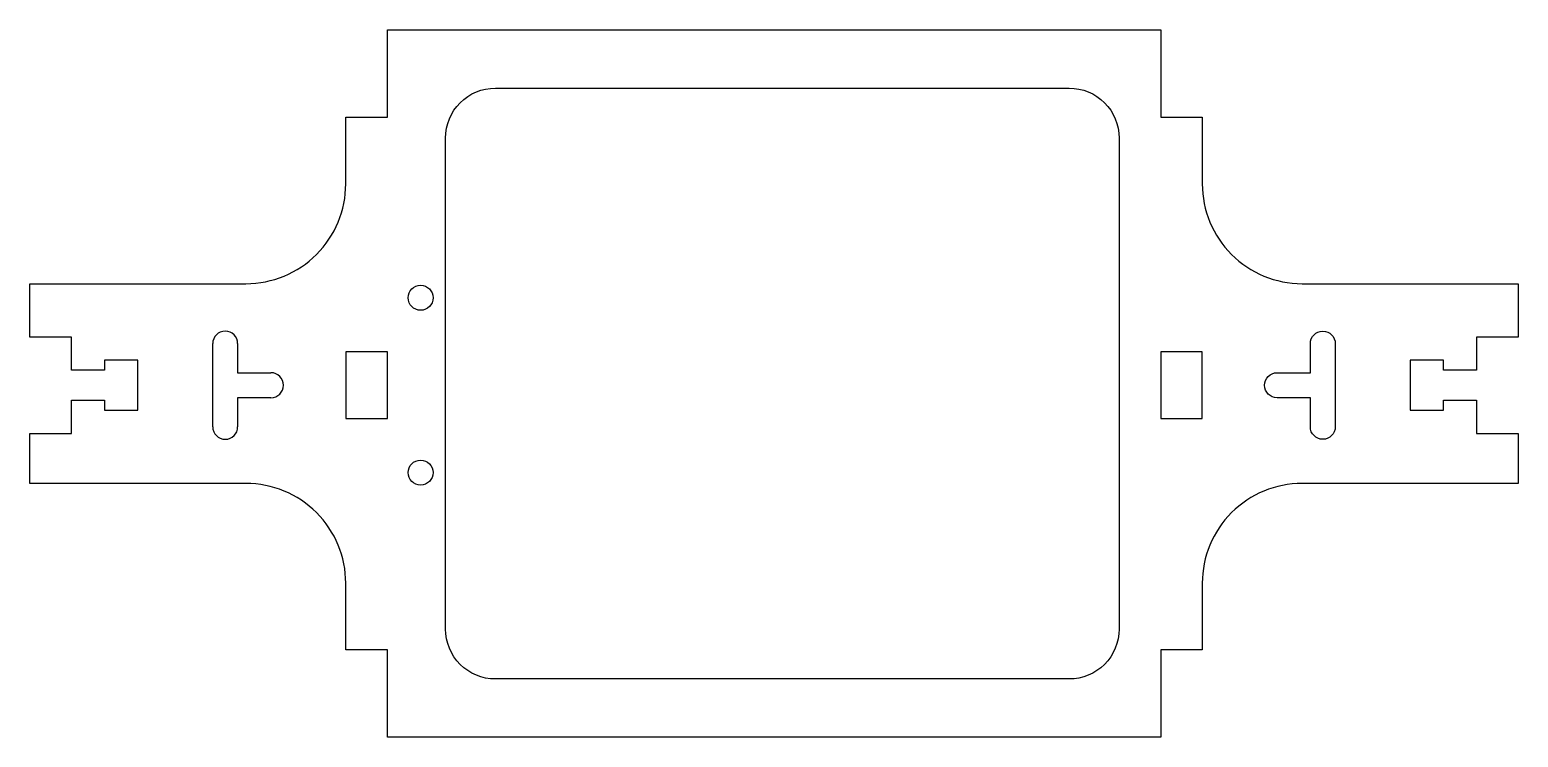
# Model space of a CAD drawing. Header units: millimetres. Extents: x -94 to 85, y -48 to 37.
import ezdxf

# ---------------------------------------------------------------- set-up
doc = ezdxf.new("R2010")
doc.units = ezdxf.units.MM
doc.layers.get('0').update_dxf_attribs({"linetype": 'CONTINUOUS'})

msp = doc.modelspace()

# ---------------------------------------------------------------- linework, layer by layer
for p, q in [((-72.32, -11.13), (-72.32, -1.13)), ((-69.32, -1.13), (-69.32, -4.63)), ((-69.32, -4.63), (-65.32, -4.63)), ((-65.32, -7.63), (-69.32, -7.63)), ((-69.32, -7.63), (-69.32, -11.13))]:
    msp.add_line(p, q)
for points in [[(-89.32, -0.34), (-94.32, -0.34), (-94.32, 6.07), (-68.32, 6.07, 0.414214), (-56.32, 18.07), (-56.32, 26.07), (-51.32, 26.07), (-51.32, 36.57), (41.68, 36.57), (41.68, 26.07), (46.68, 26.07), (46.68, 18.07, 0.414214), (58.68, 6.07), (84.68, 6.07), (84.68, -0.34), (79.68, -0.34), (79.68, -4.34), (75.68, -4.34), (75.68, -3.13), (71.68, -3.13), (71.68, -9.13), (75.68, -9.13), (75.68, -7.93), (79.68, -7.93), (79.68, -11.93), (84.68, -11.93), (84.68, -17.93), (58.68, -17.93, 0.414214), (46.68, -29.93), (46.68, -37.93), (41.68, -37.93), (41.68, -48.43), (-51.32, -48.43), (-51.32, -37.93), (-56.32, -37.93), (-56.32, -29.93, 0.414214), (-68.32, -17.93), (-94.32, -17.93), (-94.32, -11.93), (-89.32, -11.93), (-89.32, -7.93), (-85.32, -7.93), (-85.32, -9.13), (-81.32, -9.13), (-81.32, -3.13), (-85.32, -3.13), (-85.32, -4.34), (-89.32, -4.34)], [(-44.32, 23.57, -0.414214), (-38.32, 29.57), (30.68, 29.57, -0.414214), (36.68, 23.57), (36.68, -35.43, -0.414214), (30.68, -41.43), (-38.32, -41.43, -0.414214), (-44.32, -35.43)], [(59.68, -1.13, -1), (62.68, -1.13), (62.68, -11.13, -1), (59.68, -11.13), (59.68, -7.63), (55.68, -7.63, -1), (55.68, -4.63), (59.68, -4.63)]]:
    msp.add_lwpolyline(points, format="xyb", close=True)
for points in [[(-51.32, -10.13), (-51.32, -2.13), (-56.32, -2.13), (-56.32, -10.13)], [(41.68, -2.13), (41.68, -10.13), (46.68, -10.13), (46.68, -2.13)]]:
    msp.add_lwpolyline(points, close=True)
for centre in [(-47.32, 4.37), (-47.32, -16.63)]:
    msp.add_circle(centre, 1.5)
for centre, start, end in [((-70.82, -1.13), 0, 180), ((-65.32, -6.13), -90, 90), ((-70.82, -11.13), 180, 360)]:
    msp.add_arc(centre, 1.5, start, end)

doc.saveas('drawing.dxf')
